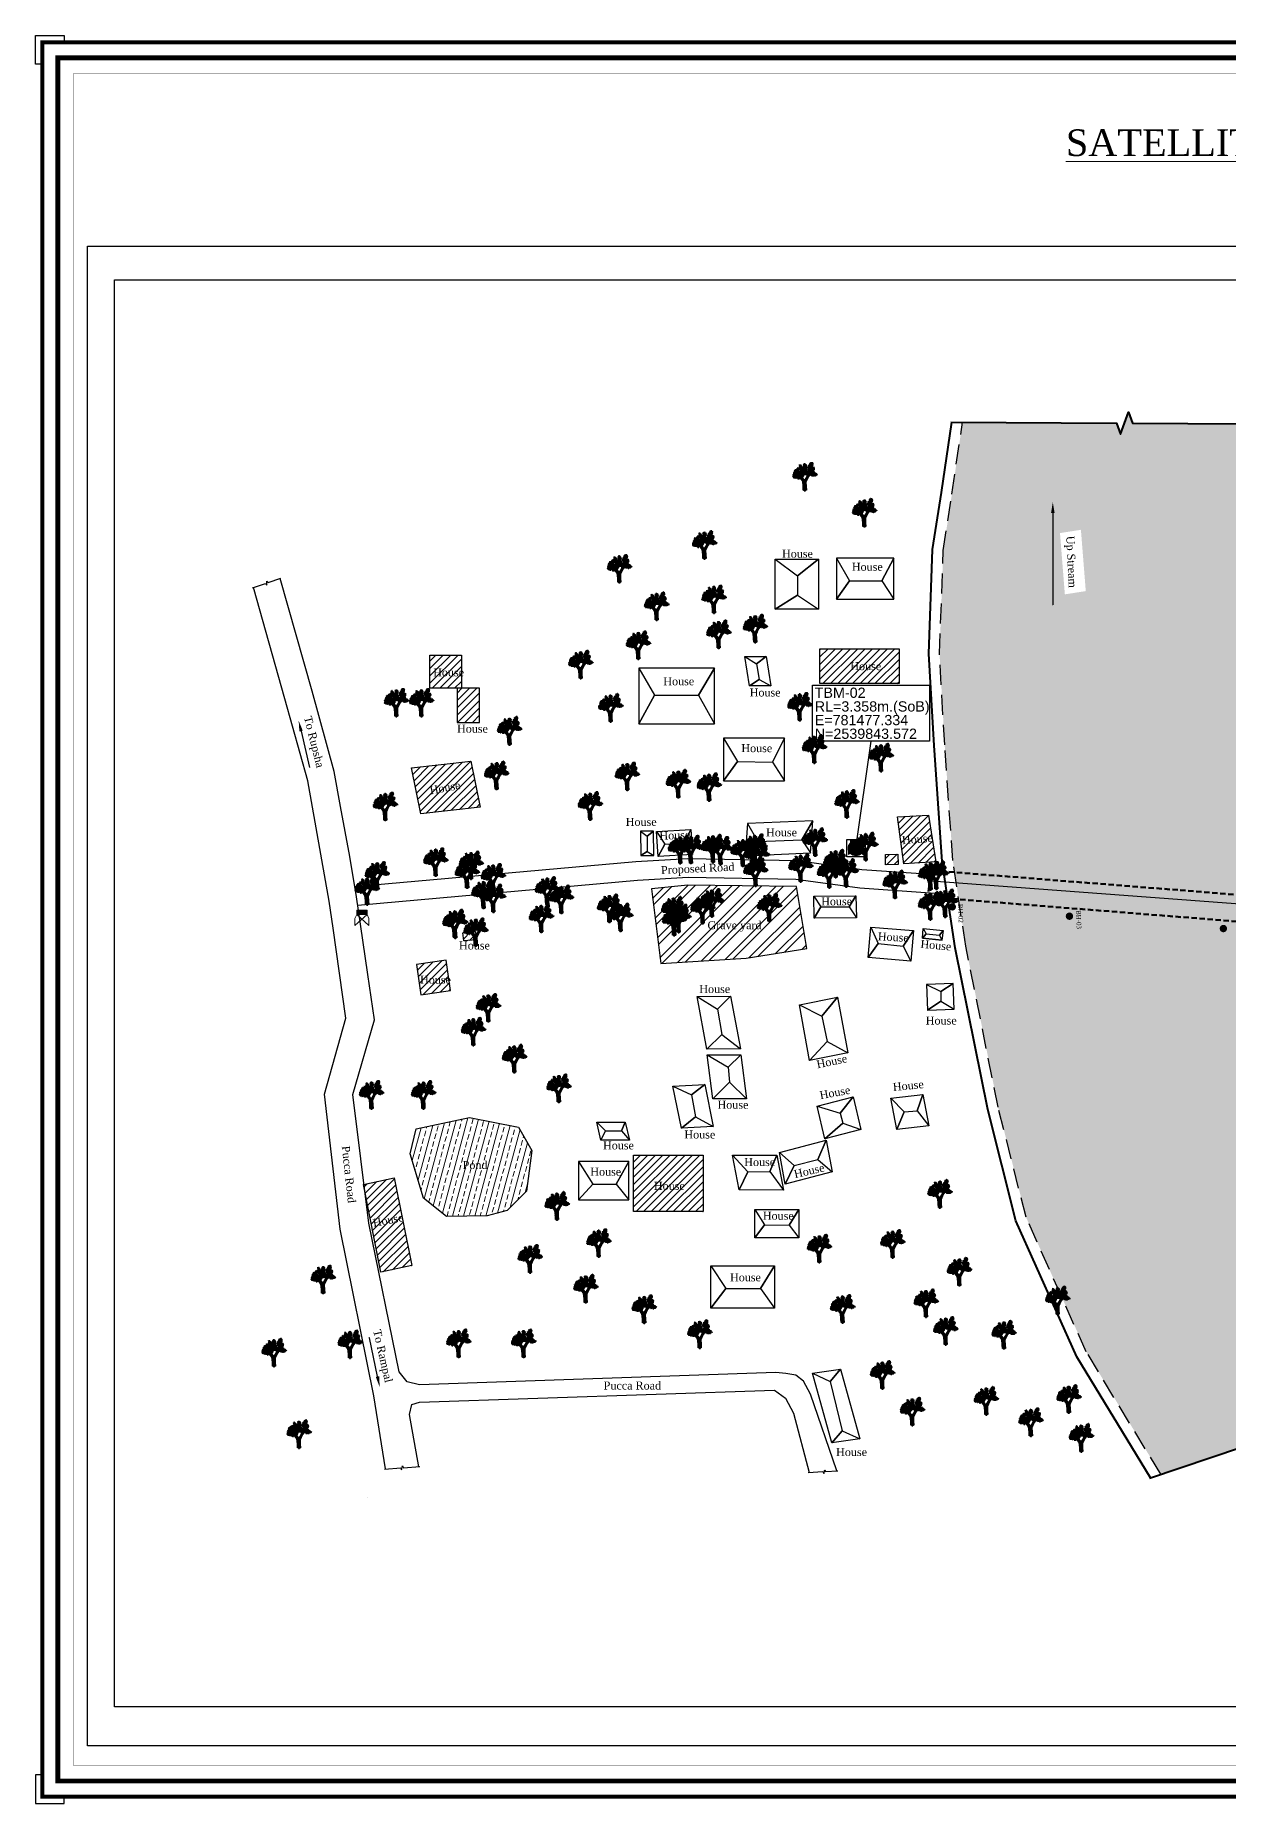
# Model space of a CAD drawing. Header units: inches. Extents: x 771028 to 773337, y 2500430 to 2500783.
# Drawn here: x 771481.7 to 771705.3, y 2500451.9 to 2500783.4 of the extents above; entities that cross this region are included whole.
import ezdxf
from ezdxf import colors
from ezdxf.entities.mleader import LeaderData, LeaderLine
from ezdxf.enums import TextEntityAlignment as Align
from ezdxf.math import Vec2, Vec3

# ---------------------------------------------------------------- set-up
doc = ezdxf.new("R2010")
doc.units = ezdxf.units.IN
doc.header["$MEASUREMENT"] = 0
doc.header["$XCLIPFRAME"] = 0
doc.header["$PDMODE"] = 98
doc.header["$PDSIZE"] = 0.2
doc.linetypes.add('DASHED', pattern=[0.75, 0.5, -0.25])
doc.linetypes.add('DASHED2', pattern=[0.375, 0.25, -0.125])
for name, color, linetype in [('BM_TBM', 1, 'Continuous'), ('BORE HOLE', 1, 'Continuous'), ('Grave yard', 88, 'Continuous'), ('Photo', 10, 'Continuous'), ('POND', 4, 'Continuous'), ('proposed', 1, 'Continuous'), ('text', 7, 'Continuous'), ('Tree', 3, 'Continuous'), ('Water Body', 4, 'Continuous')]:
    doc.layers.add(name, color=color, linetype=linetype)
for name, color, linetype, lineweight in [('Electric Pole', 20, 'Continuous', 15), ('Frame', 7, 'Continuous', 9), ('KHAL+RIVER BANK', 160, 'Continuous', 18), ('Pucca Road', 12, 'Continuous', 30), ('SEMI_PUCCA', 66, 'Continuous', 30), ('SHED', 7, 'Continuous', 30), ('Water Line', 4, 'DASHED', 18)]:
    doc.layers.add(name, color=color, linetype=linetype, lineweight=lineweight)
doc.styles.add('ROMANTIC', font='romantic.ttf')
doc.styles.get("Standard").update_dxf_attribs({"font": 'arial.ttf', "height": 1})
doc.styles.add('text', font='arial.ttf')
doc.styles.add('TR', font='times.ttf')
doc.dimstyles.get("Standard").update_dxf_attribs({"dimtxt": 0.18, "dimasz": 0.18, "dimexe": 0.18, "dimexo": 0.0625, "dimgap": 0.09, "dimtad": 0, "dimtih": 1, "dimtoh": 1, "dimzin": 0, "dimdsep": 46, "dimtxsty": 'Standard', "dimcen": 0.09, "dimadec": 0, "dimazin": 0, "dimtfac": 1, "dimtofl": 0, "dimtmove": 0, "dimatfit": 3, "dimfxl": 1, "dimtolj": 1, "dimtzin": 0, "dimarcsym": 0})
picture_1 = doc.add_image_def('image13.jpg', size_in_pixel=(8192, 6413))
pattern_1 = [(45, (-714.44215, 43.9024), (-0.6953896861, 0.6953896861), [])]

# ---------------------------------------------------------------- blocks, each defined once
blk = doc.blocks.new('eeee')
at = {"layer": 'Electric Pole'}
for p, q in [((353314.02, 2673550.96), (353313.7, 2673550.26)), ((353313.7, 2673549.12), (353315.74, 2673550.96)), ((353313.7, 2673550.26), (353313.7, 2673549.12)), ((353314.02, 2673551.65), (353315.74, 2673551.65)), ((353314.02, 2673550.96), (353314.02, 2673551.65)), ((353315.74, 2673550.96), (353314.02, 2673550.96)), ((353316.06, 2673549.12), (353314.02, 2673550.96)), ((353315.74, 2673551.65), (353315.74, 2673550.96)), ((353315.74, 2673550.96), (353316.06, 2673550.26)), ((353316.06, 2673550.26), (353316.06, 2673549.12))]:
    blk.add_line(p, q, dxfattribs=at)
blk.add_solid([(353314.02, 2673551.65), (353315.74, 2673551.65), (353314.02, 2673550.96), (353315.74, 2673550.96)], dxfattribs=at)
blk = doc.blocks.new('t')
at = {"layer": 'Tree'}
h = blk.add_hatch(dxfattribs=at)
h.set_pattern_fill('TRIANG', color=3, scale=0.184834, angle=0.5862, style=0)
h.set_pattern_definition([(60.5862, (781623.7387, 2539789.74409), (-0.0491814, 0.0832069), [0.0483275, -0.0483275]), (120.5862, (781623.7387, 2539789.74409), (-0.09665, -0.0009888), [0.0483275, -0.0483275]), (0.5862, (781623.71411, 2539789.78569), (0.0474686, 0.0841957), [0.0483275, -0.0483275])])
edge = h.paths.add_edge_path()
edge.add_ellipse((781624.83, 2539792.69), major_axis=(-0.0326, 0.0326), ratio=0.999999, start_angle=162.4468, end_angle=175.4699, ccw=False)
edge.add_ellipse((781625.03, 2539792.39), major_axis=(0.222, 0.222), ratio=0.999996, start_angle=438.0042, end_angle=439.9126, ccw=False)
edge.add_ellipse((781624.83, 2539792.69), major_axis=(-0.0326, 0.0326), ratio=1, start_angle=175.4699, end_angle=272.4468)
edge.add_ellipse((781624.87, 2539793.12), major_axis=(-0.28, 0.28), ratio=1, start_angle=134.2501, end_angle=244.2501)
edge.add_ellipse((781624.96, 2539793.09), major_axis=(-0.232, 0.232), ratio=1, start_angle=254.8821, end_angle=331.8375)
edge.add_ellipse((781624.72, 2539793.45), major_axis=(-0.108, 0.108), ratio=1, start_angle=205.9715, end_angle=240.7481)
edge.add_ellipse((781624.67, 2539793.82), major_axis=(-0.272, 0.272), ratio=1, start_angle=166.7032, end_angle=276.7032)
edge.add_ellipse((781624.81, 2539793.79), major_axis=(0.246, 0.246), ratio=1, start_angle=28.7113, end_angle=138.7113)
edge.add_ellipse((781624.48, 2539793.58), major_axis=(0.13, 0.13), ratio=1, start_angle=53.0847, end_angle=163.0847)
edge.add_ellipse((781624.34, 2539793.3), major_axis=(-0.138, 0.138), ratio=1, start_angle=-39.4241, end_angle=70.5759)
edge.add_ellipse((781624.4, 2539793.18), major_axis=(-0.17, 0.17), ratio=1, start_angle=35.6192, end_angle=141.0424)
edge.add_ellipse((781624.46, 2539792.76), major_axis=(-0.128, 0.128), ratio=1, start_angle=320.301, end_angle=326.3607, ccw=False)
edge.add_ellipse((781624.4, 2539793.18), major_axis=(-0.17, 0.17), ratio=1, start_angle=141.0424, end_angle=145.6192, ccw=False)
edge.add_ellipse((781624.46, 2539792.76), major_axis=(0.128, 0.128), ratio=1, start_angle=56.3607, end_angle=160.301)
edge.add_ellipse((781624.18, 2539792.43), major_axis=(-0.2, 0.2), ratio=1, start_angle=-70.5154, end_angle=-34.5542)
edge.add_ellipse((781623.81, 2539792.81), major_axis=(0.238, 0.238), ratio=1, start_angle=296.6322, end_angle=355.9959)
edge.add_ellipse((781623.9, 2539792.95), major_axis=(-0.13, 0.13), ratio=1, start_angle=254.4777, end_angle=302.809)
edge.add_ellipse((781623.78, 2539793.29), major_axis=(-0.16, 0.16), ratio=1, start_angle=178.2297, end_angle=239.0569)
edge.add_ellipse((781624, 2539793.35), major_axis=(-0.00461, 0.00461), ratio=1, start_angle=170.5862, end_angle=280.5862)
edge.add_ellipse((781623.65, 2539793.54), major_axis=(-0.28, 0.28), ratio=1, start_angle=198.0208, end_angle=308.0208)
edge.add_ellipse((781623.76, 2539793.65), major_axis=(-0.2, 0.2), ratio=1, start_angle=-32.4631, end_angle=77.5369)
edge.add_ellipse((781623.68, 2539793.29), major_axis=(-0.184, 0.184), ratio=1, start_angle=-7.9801, end_angle=68.0696)
edge.add_ellipse((781623.38, 2539793.04), major_axis=(0.111, 0.111), ratio=1, start_angle=23.9224, end_angle=76.1671)
edge.add_ellipse((781623.23, 2539793.3), major_axis=(-0.0972, 0.0972), ratio=1, start_angle=165.1396, end_angle=275.1396)
edge.add_ellipse((781623.17, 2539793.46), major_axis=(-0.11, 0.11), ratio=1, start_angle=203.6403, end_angle=313.6403)
edge.add_ellipse((781622.99, 2539793.59), major_axis=(0.136, 0.136), ratio=1, start_angle=322.313, end_angle=432.313)
edge.add_ellipse((781622.96, 2539793.67), major_axis=(0.0783, 0.0783), ratio=1, start_angle=80.5862, end_angle=190.5862)
edge.add_ellipse((781622.94, 2539793.53), major_axis=(0.0461, 0.0461), ratio=1, start_angle=80.5862, end_angle=190.5862)
edge.add_ellipse((781623.06, 2539793.28), major_axis=(0.175, 0.175), ratio=1, start_angle=83.6024, end_angle=193.6024)
edge.add_ellipse((781623.24, 2539793.03), major_axis=(-0.225, 0.225), ratio=1, start_angle=38.1087, end_angle=119.8169)
edge.add_ellipse((781623.23, 2539792.54), major_axis=(-0.138, 0.138), ratio=1, start_angle=-22.6137, end_angle=41.388)
edge.add_ellipse((781622.96, 2539792.56), major_axis=(-0.0591, 0.0591), ratio=1, start_angle=219.9686, end_angle=331.9586)
edge.add_ellipse((781622.8, 2539792.67), major_axis=(-0.098, 0.098), ratio=1, start_angle=211.8049, end_angle=321.8049)
edge.add_ellipse((781622.55, 2539793.01), major_axis=(0.213, 0.213), ratio=1, start_angle=274.3377, end_angle=384.3377)
edge.add_ellipse((781622.72, 2539793.09), major_axis=(0.15, 0.15), ratio=1, start_angle=62.6882, end_angle=153.1574)
edge.add_ellipse((781622.43, 2539792.93), major_axis=(-0.0909, 0.0909), ratio=1, start_angle=236.6482, end_angle=269.1974, ccw=False)
edge.add_ellipse((781622.72, 2539793.09), major_axis=(0.15, 0.15), ratio=1, start_angle=153.1574, end_angle=172.6882, ccw=False)
edge.add_ellipse((781622.43, 2539792.93), major_axis=(-0.0909, 0.0909), ratio=1, start_angle=269.1974, end_angle=346.6482)
edge.add_ellipse((781622.35, 2539792.83), major_axis=(-0.151, 0.151), ratio=1, start_angle=-47.0144, end_angle=62.9856)
edge.add_ellipse((781622.17, 2539792.63), major_axis=(0.0949, 0.0949), ratio=1, start_angle=51.5035, end_angle=161.5035)
edge.add_ellipse((781622.12, 2539792.43), major_axis=(0.111, 0.111), ratio=1, start_angle=73.453, end_angle=183.453)
edge.add_ellipse((781622.01, 2539792.17), major_axis=(-0.101, 0.101), ratio=1, start_angle=-47.3747, end_angle=87.6149)
edge.add_ellipse((781622.09, 2539791.91), major_axis=(-0.173, 0.173), ratio=1, start_angle=5.1881, end_angle=149.8403)
edge.add_ellipse((781622.34, 2539791.86), major_axis=(0.18, 0.18), ratio=1, start_angle=179.58, end_angle=284.6713)
edge.add_ellipse((781622.75, 2539791.68), major_axis=(-0.139, 0.139), ratio=1, start_angle=12.6288, end_angle=30.3547, ccw=False)
edge.add_ellipse((781622.34, 2539791.86), major_axis=(0.18, 0.18), ratio=1, start_angle=284.6713, end_angle=298.3122, ccw=False)
edge.add_ellipse((781622.75, 2539791.68), major_axis=(0.139, 0.139), ratio=1, start_angle=120.3547, end_angle=336.7653)
edge.add_line((781622.93, 2539791.75), (781623.52, 2539791.99))
edge.add_line((781623.52, 2539791.99), (781623.73, 2539792.2))
edge.add_line((781623.73, 2539792.2), (781624.11, 2539792.16))
edge.add_line((781624.11, 2539792.16), (781624.54, 2539792.11))
edge.add_ellipse((781624.61, 2539792.14), major_axis=(-0.0506, 0.0506), ratio=1, start_angle=62.5937, end_angle=215.1469)
edge.add_ellipse((781624.87, 2539792.15), major_axis=(0.134, 0.134), ratio=1, start_angle=144.0476, end_angle=254.0476)
edge.add_ellipse((781625.13, 2539792.12), major_axis=(-0.152, 0.152), ratio=1, start_angle=82.3199, end_angle=192.3199)
edge.add_ellipse((781625.39, 2539792.16), major_axis=(-0.124, 0.124), ratio=1, start_angle=107.1248, end_angle=217.1248)
edge.add_ellipse((781625.63, 2539792.22), major_axis=(0.0729, 0.0729), ratio=1, start_angle=189.0013, end_angle=299.0013)
edge.add_ellipse((781625.62, 2539792.18), major_axis=(-0.0768, 0.0768), ratio=1, start_angle=227.881, end_angle=337.881)
edge.add_ellipse((781625.39, 2539792.29), major_axis=(-0.131, 0.131), ratio=1, start_angle=221.3292, end_angle=331.3292)
edge.add_ellipse((781625.03, 2539792.39), major_axis=(-0.222, 0.222), ratio=1, start_angle=239.9126, end_angle=348.0042)
h = blk.add_hatch(dxfattribs=at)
h.set_pattern_fill('GRAVEL', color=252, scale=0.199621, angle=0.5862, style=0)
h.set_pattern_definition([(228.59898579, (774389.84682, 2525920.667561), (-2.201183780362, -2.527950541338), [0.0374503114, -3.707587512]), (185.55588576, (774389.822052, 2525920.63947), (3.337375255548, 0.312524068032), [0.06426591, -6.36232316]), (133.09658573, (774389.758088, 2525920.633248), (2.814843158658, -3.033394543535), [0.045314721, -4.48616294]), (267.85988576, (774389.650243, 2525920.562549), (0.221393154429, 5.569885992107), [0.05852321, -5.793796674]), (293.41988573, (774389.648058, 2525920.504067), (-1.425936838065, 3.325982387178), [0.0573866397, -5.681285121]), (357.85988575, (774389.670867, 2525920.451407), (-5.569885985988, 0.221393154699), [0.05852321, -5.7937966676]), (38.28038579, (774389.729349, 2525920.449222), (-3.590097974692, -2.820538834573), [0.0773939513, -7.6619950553]), (72.841485774, (774389.790102, 2525920.497168), (1.8858129165, 6.143675998283), [0.073067858, -7.233720451]), (122.01578573, (774389.811659, 2525920.566984), (-2.263839955844, 3.595790265403), [0.058721407, -5.813425684]), (175.82258575, (774389.780527, 2525920.616774), (3.06471903952, -0.2470228415), [0.0670395537, -3.284936739]), (222.98358579, (774389.713666, 2525920.621658), (-3.3088981878724, -3.0960433214184), [0.0866966804, -8.58297776]), (139.40028573, (774389.92584, 2525920.562585), (-1.96555141564, 1.65017548232), [0.029590634, -2.929485306]), (172.05538575, (774389.903372, 2525920.581842), (3.624270030557, -0.51968354593), [0.056296, -5.5733173403]), (225.5861858, (774389.84762, 2525920.58962), (0.0028478828, -0.278351988), [0.0393668646, -0.354302616]), (203.78478578, (774389.82779, 2525920.622825), (1.386063665796, 0.57094358156), [0.0211998336, -2.0987760127]), (292.38758573, (774389.80839, 2525920.614276), (-0.28689552322, 0.83220790027), [0.029980904, -1.4690684686]), (31.5499858, (774389.81981, 2525920.586554), (0.82935938363, 0.5652481353), [0.048694368, -1.574447157]), (162.15128574, (774389.86131, 2525920.61203), (0.55955180165, -0.27265569247), [0.035210853, -0.845061311]), (16.97568577, (774389.646947, 2525920.612624), (2.774976003668, 0.863532501921), [0.0493265385, -4.883339836]), (70.93238578, (774389.694124, 2525920.627025), (-1.082079576822, -3.0732630302), [0.041382238, -4.096832916]), (293.78478573, (774389.860737, 2525920.667703), (-0.57094358094, 1.38606366732), [0.042399389, -2.077576459]), (344.19668574, (774389.877837, 2525920.628905), (-2.792063253522, 0.80657485144), [0.0493265385, -4.883339836]), (340.03018574, (774389.648713, 2525920.440046), (-1.397455774154, 0.5424632748), [0.0475672624, -2.3307969706]), (295.36128573, (774389.69342, 2525920.4238), (-1.423084044796, 3.047632486923), [0.0398559545, -3.9457453383]), (67.38758578, (774389.86637, 2525920.38938), (0.54246476351, 1.39745520246), [0.042399389, -2.077576459]), (17.94018577, (774389.88267, 2525920.42852), (-3.607183771754, -1.150428548006), [0.0466628497, -4.6196095967]), (70.03018578, (774389.729976, 2525920.387985), (-0.542463274195, -1.39745577569), [0.023783631, -2.354580604]), (101.89608574, (774389.849667, 2525920.38921), (-0.2897427723, 1.11055994212), [0.0141939063, -1.4052020144]), (166.54998574, (774389.84674, 2525920.4031), (0.83790373334, -0.269807714), [0.0573866396, -1.0903475445]), (186.59518576, (774389.790928, 2525920.416446), (2.780671067375, 0.306830530263), [0.053181914, -5.2650019785]), (304.2762857, (774389.82007, 2525920.5615), (-0.28404803566, 0.55385579515), [0.040146569, -0.963517936]), (353.74338575, (774389.842676, 2525920.528328), (4.737677938277, -0.508292039723), [0.070091007, -6.938997717]), (61.53158578, (774389.91235, 2525920.52069), (-1.093472439868, -1.95985494852), [0.0286594983, -2.837298683]), (90.5861858, (774389.926, 2525920.54588), (-0.2811997836, 0.27550402), [0.016701988, -0.261664482]), (120.84258573, (774389.785276, 2525920.42474), (1.133341363665, -1.937072484367), [0.0386717835, -3.828518815]), (48.59898579, (774389.76545, 2525920.457943), (2.201183780362, 2.527950541338), [0.074900623, -3.6701372004]), (0.5861858, (774389.81498, 2525920.51413), (0.27550402, 0.281199784), [0.072375282, -0.205991188]), (325.89098573, (774389.887355, 2525920.514866), (-2.803452616434, 1.919986907672), [0.044013636, -4.357346628]), (254.64078577, (774389.923797, 2525920.490185), (-0.26696034291, -1.116255524725), [0.040530715, -1.986007809]), (208.23218578, (774389.913061, 2525920.451102), (-5.260206123652, -2.837630910818), [0.065990947, -6.5331146306]), (176.01228575, (774389.854921, 2525920.419885), (-3.62142274416, 0.2413279886015), [0.0698140323, -6.9115816816])])
h.paths.add_polyline_path([(781622.93, 2539791.75), (781623.39, 2539791.16), (781623.48, 2539790.32), (781623.49, 2539789.76), (781623.97, 2539789.75), (781623.92, 2539790.32), (781623.9, 2539791.01), (781624.09, 2539791.44), (781624.26, 2539791.8), (781624.54, 2539792.11), (781624.48, 2539792.21), (781624.24, 2539791.92), (781624.22, 2539792.2), (781624.11, 2539792.16), (781624.11, 2539791.91), (781623.68, 2539791.22), (781623.31, 2539791.74), (781623.52, 2539791.99), (781623.45, 2539792.2), (781623.13, 2539791.73), (781622.95, 2539792.01)])
at = {"layer": 'Tree', "color": 229}
for p, q in [((781623.39, 2539791.16, 16.35), (781623.39, 2539791.16, 16.35)), ((781623.48, 2539790.32, 16.35), (781623.48, 2539790.32, 16.35)), ((781623.92, 2539790.32, 16.35), (781623.92, 2539790.32, 16.35))]:
    blk.add_line(p, q, dxfattribs=at)
at = {"layer": 'Tree', "color": 229, "elevation": 16.35}
for points in [[(781624.54, 2539792.11), (781624.26, 2539791.8), (781623.9, 2539791.01), (781623.92, 2539790.32), (781623.97, 2539789.75), (781623.49, 2539789.75), (781623.48, 2539790.32), (781623.39, 2539791.16), (781622.93, 2539791.75)], [(781622.95, 2539792.01), (781623.13, 2539791.73), (781623.45, 2539792.2)], [(781623.52, 2539791.99), (781623.31, 2539791.74), (781623.68, 2539791.22), (781624.11, 2539791.91), (781624.11, 2539792.16)], [(781624.22, 2539792.2), (781624.24, 2539791.92), (781624.48, 2539792.21)]]:
    blk.add_lwpolyline(points, dxfattribs=at)
at = {"layer": 'Tree'}
blk.add_point((781623.74, 2539789.74, 3.89), dxfattribs=at)

msp = doc.modelspace()

# ---------------------------------------------------------------- hatches: boundary and pattern name
at = {"layer": 'BM_TBM', "ltscale": 0.2}
h = msp.add_hatch(color=2, dxfattribs=at)
h.set_gradient(color1=(255, 255, 0), color2=(255, 255, 92), one_color=1, tint=0.68)
edge = h.paths.add_edge_path()
edge.add_ellipse((771635.467, 2500631.005), major_axis=(0.942, 0.942), ratio=1, start_angle=0, end_angle=360)
h = msp.add_hatch(color=2, dxfattribs=at)
h.set_gradient(color1=(255, 255, 0), color2=(255, 255, 92), one_color=1, tint=0.68)
edge = h.paths.add_edge_path()
edge.add_ellipse((771635.467, 2500631.005), major_axis=(0.942, 0.942), ratio=1, start_angle=0, end_angle=360)
at = {"layer": 'BORE HOLE', "ltscale": 0.2}
for points in [[(771654.181, 2500620.297, 1), (771652.895, 2500619.762, 1)], [(771676.138, 2500618.545, 1), (771674.851, 2500618.011, 1)], [(771704.988, 2500616.224, 1), (771703.701, 2500615.689, 1)]]:
    msp.add_hatch(color=256, dxfattribs=at).paths.add_polyline_path(points)
at = {"layer": 'Grave yard', "lineweight": 25, "ltscale": 0.2}
h = msp.add_hatch(dxfattribs=at)
h.set_pattern_fill('ANSI32', color=256, scale=7.867436)
h.set_pattern_definition([(45, (-714.4421, 43.9024), (-2.0861690583, 2.0861690583), []), (45, (-713.0514, 43.9024), (-2.0861690583, 2.0861690583), [])])
h.paths.add_polyline_path([(771598.889, 2500609.406), (771614.883, 2500610.424), (771626.28, 2500612.207), (771624.313, 2500623.847), (771603.946, 2500624.112), (771597.151, 2500623.429)])
h.paths.add_polyline_path([(771607.161, 2500614.856), (771618.075, 2500614.856), (771618.075, 2500617.88), (771607.161, 2500617.88)], flags=24)
at = {"layer": 'SEMI_PUCCA', "lineweight": 25, "ltscale": 0.2}
h = msp.add_hatch(dxfattribs=at)
h.set_pattern_fill('ANSI31', color=256, scale=7.867436)
h.set_pattern_definition(pattern_1)
h.paths.add_polyline_path([(771561.561, 2500667.218), (771555.635, 2500667.218), (771555.635, 2500660.991), (771561.561, 2500660.991)])
h.paths.add_polyline_path([(771564.956, 2500660.991), (771560.754, 2500660.991), (771560.754, 2500654.59), (771564.956, 2500654.59)])
h.paths.add_polyline_path([(771563.327, 2500647.338), (771552.195, 2500646.068), (771553.913, 2500637.469), (771565.045, 2500638.739)])
h.paths.add_polyline_path([(771564.152, 2500615.408), (771561.825, 2500615.171), (771561.981, 2500613.637), (771564.279, 2500613.872)])
h.paths.add_polyline_path([(771558.685, 2500610.022), (771553.11, 2500609.206), (771553.936, 2500603.561), (771559.511, 2500604.377)])
h.paths.add_polyline_path([(771606.845, 2500573.463), (771593.823, 2500573.463), (771593.823, 2500562.902), (771606.845, 2500562.902)])
h.paths.add_polyline_path([(771597.243, 2500566.582), (771603.651, 2500566.582), (771603.651, 2500568.827), (771597.243, 2500568.827)], flags=24)
h = msp.add_hatch(dxfattribs=at)
h.set_pattern_fill('ANSI31', color=256, scale=7.867436)
h.set_pattern_definition(pattern_1)
h.paths.add_polyline_path([(771649.056, 2500637.219), (771643.275, 2500636.902), (771644.483, 2500628.083), (771650.483, 2500628.452)])
h.paths.add_polyline_path([(771643.327, 2500629.9), (771641.011, 2500629.851), (771641.053, 2500627.912), (771643.368, 2500627.961)])
h.paths.add_polyline_path([(771643.554, 2500668.41), (771628.725, 2500668.41), (771628.725, 2500661.88), (771643.554, 2500661.88)])
h.paths.add_polyline_path([(771643.822, 2500631.322), (771650.209, 2500631.839), (771650.027, 2500634.077), (771643.64, 2500633.56)], flags=25)
h.paths.add_polyline_path([(771634.047, 2500663.987), (771640.455, 2500663.987), (771640.455, 2500666.233), (771634.047, 2500666.233)], flags=24)
h = msp.add_hatch(dxfattribs=at)
h.set_pattern_fill('ANSI31', color=256, scale=7.867436)
h.set_pattern_definition(pattern_1)
h.paths.add_polyline_path([(771548.953, 2500569.261), (771543.268, 2500568.01), (771543.436, 2500566.638), (771546.435, 2500551.531), (771552.221, 2500552.804)])
h.paths.add_polyline_path([(771544.808, 2500559.544), (771551.094, 2500560.784), (771550.66, 2500562.987), (771544.373, 2500561.747)], flags=25)
at = {"layer": 'Water Line', "linetype": 'Continuous', "lineweight": 9, "ltscale": 15, "true_color": 0x7aafdf}
h = msp.add_hatch(dxfattribs=at)
h.set_pattern_fill('ANSI33', color=143, scale=8, angle=25)
h.set_pattern_definition([(70, (-714.4421, 43.9024), (-1.8793852416, 0.6840402867), []), (70, (-713.1604, 44.5), (-1.8793852416, 0.6840402867), [1, -0.5])])
h.paths.add_polyline_path([(771711.074, 2500670.205), (771716.218, 2500710.496), (771687.334, 2500710.668), (771686.596, 2500712.733), (771685.072, 2500708.62), (771684.334, 2500710.686), (771655.455, 2500710.857), (771653.467, 2500697.406), (771651.846, 2500686.809), (771651.15, 2500667.488), (771652.113, 2500650.398), (771653.634, 2500628.739), (771653.804, 2500627.613), (771709.019, 2500623.31), (771708.876, 2500636.846), (771710.349, 2500657.44)])
h.paths.add_polyline_path([(771709.019, 2500623.31), (771653.804, 2500627.613), (771654.781, 2500621.134), (771709.207, 2500616.14), (771709.071, 2500618.342)])
h.paths.add_polyline_path([(771709.207, 2500616.14), (771654.781, 2500621.134), (771656.057, 2500612.671), (771662.135, 2500582.479), (771667.362, 2500561.865), (771678.643, 2500536.638), (771692.613, 2500513.662), (771713.491, 2500520.698), (771714.86, 2500518.985), (771714.966, 2500523.369), (771716.334, 2500521.656), (771737.241, 2500528.701), (771725.776, 2500551.367), (771717.183, 2500571.684), (771712.52, 2500586.128), (771710.026, 2500602.869)])
h.paths.add_polyline_path([(771673.726, 2500690.084), (771674.636, 2500678.597), (771678.559, 2500679.209), (771677.648, 2500690.696)], flags=16)
h = msp.add_hatch(dxfattribs=at)
h.set_pattern_fill('ANSI33', color=143, scale=8, angle=30)
h.set_pattern_definition([(75, (-714.4421, 43.9024), (-1.9318516526, 0.5176380902), []), (75, (-713.2174, 44.6095), (-1.9318516526, 0.5176380902), [1, -0.5])])
h.paths.add_polyline_path([(771572.271, 2500578.751), (771563.085, 2500580.548), (771553.069, 2500578.414), (771551.957, 2500573.762), (771554.451, 2500565.404), (771558.776, 2500562.011), (771566.37, 2500562.084), (771570.115, 2500563.105), (771573.746, 2500566.733), (771574.768, 2500574.329)])
h.paths.add_polyline_path([(771561.376, 2500570.465), (771566.719, 2500570.465), (771566.719, 2500572.817), (771561.376, 2500572.817)], flags=24)

# ---------------------------------------------------------------- linework, layer by layer
at = {"color": 7, "lineweight": 25, "elevation": -7.957}
for points, const_width in [([(771485.906, 2500779.158), (771919.255, 2500779.158), (771919.255, 2500456.153), (771485.906, 2500456.153)], 0.878), ([(771488.833, 2500776.231), (771916.328, 2500776.231), (771916.328, 2500459.079), (771488.833, 2500459.079)], 0.0738)]:
    msp.add_lwpolyline(points, close=True, dxfattribs=dict(at, const_width=const_width))
at = {"elevation": -13.963}
msp.add_lwpolyline([(771627.329, 2500661.56), (771649.287, 2500661.56), (771649.287, 2500651.106), (771627.329, 2500651.106)], close=True, dxfattribs=at)
for points, elevation in [([(771648.802, 2500624.986), (771733.44, 2500618.635)], -1.023), ([(771647.934, 2500614.176), (771651.631, 2500613.808)], -3.468), ([(771543.942, 2500509.273), (771543.942, 2500509.273)], -3.468)]:
    msp.add_lwpolyline(points, dxfattribs=dict(elevation=elevation))
at = {"layer": 'BM_TBM', "elevation": -12.042}
msp.add_lwpolyline([(771633.767, 2500632.624), (771637.21, 2500632.624), (771637.21, 2500629.429), (771633.767, 2500629.429)], close=True, dxfattribs=at)
at = {"layer": 'BM_TBM'}
for major_axis, start_param, end_param in [((0.942, 0.942), 5.497787143045644, 11.78097245022523), ((0.942, 0.942), 5.497787143045644, 11.78097245022523), ((-0.988, 0.988), 3.9269908, 10.2101761), ((-0.988, 0.988), 3.9269908, 10.2101761), ((0.972, 0.972), 5.497787143196285, 11.78097245037587), ((0.972, 0.972), 5.497787143196285, 11.78097245037587), ((0.957, 0.957), 5.497787143116517, 11.7809724502961), ((0.957, 0.957), 5.497787143116517, 11.7809724502961), ((-0.926, 0.926), 3.9269908, 10.2101761), ((-0.926, 0.926), 3.9269908, 10.2101761)]:
    msp.add_ellipse((771635.467, 2500631.005, -0.11), major_axis=major_axis, ratio=1, start_param=start_param, end_param=end_param, dxfattribs=at)
msp.add_point((771635.467, 2500631.005, -0.11), dxfattribs=at)
msp.add_point((771635.467, 2500631.005, -0.11), dxfattribs=at)
at = {"layer": 'Defpoints', "color": 1, "lineweight": -2, "elevation": -7.957}
for points in [[(771482.98, 2500777.971), (771481.694, 2500777.971), (771481.694, 2500783.371), (771487.094, 2500783.371), (771487.094, 2500782.085)], [(771482.98, 2500457.34), (771481.694, 2500457.34), (771481.694, 2500451.94), (771487.094, 2500451.94), (771487.094, 2500453.226)]]:
    msp.add_lwpolyline(points, dxfattribs=at)
at = {"layer": 'Frame', "color": 7, "const_width": 0.738, "elevation": -7.957}
msp.add_lwpolyline([(771482.98, 2500782.085), (771922.182, 2500782.085), (771922.182, 2500453.226), (771482.98, 2500453.226)], close=True, dxfattribs=at)
at = {"layer": 'Grave yard', "lineweight": 30, "elevation": -3.468}
msp.add_lwpolyline([(771626.28, 2500612.207), (771624.313, 2500623.847), (771603.946, 2500624.112), (771597.151, 2500623.429), (771598.889, 2500609.406), (771614.883, 2500610.424)], close=True, dxfattribs=at)
at = {"layer": 'KHAL+RIVER BANK', "lineweight": 40, "ltscale": 15, "elevation": -3.468}
for points in [[(771690.67, 2500513.007), (771676.869, 2500535.706), (771665.465, 2500561.206), (771660.184, 2500582.035), (771654.087, 2500612.325), (771651.645, 2500628.519), (771650.117, 2500650.272), (771649.148, 2500667.467), (771649.852, 2500686.997), (771651.49, 2500697.704), (771653.435, 2500710.869)], [(771653.255, 2500710.871), (771684.334, 2500710.686), (771685.072, 2500708.62), (771686.596, 2500712.733), (771687.334, 2500710.668), (771718.413, 2500710.483)], [(771690.499, 2500512.95), (771713.491, 2500520.698), (771714.86, 2500518.985), (771714.966, 2500523.369), (771716.334, 2500521.656), (771739.326, 2500529.404)]]:
    msp.add_lwpolyline(points, dxfattribs=at)
at = {"layer": 'POND', "lineweight": 30, "elevation": -3.468}
msp.add_lwpolyline([(771558.776, 2500562.011), (771554.451, 2500565.404), (771551.957, 2500573.762), (771553.069, 2500578.414), (771563.085, 2500580.548), (771572.271, 2500578.751), (771574.768, 2500574.329), (771573.746, 2500566.733), (771570.115, 2500563.105), (771566.37, 2500562.084), (771558.776, 2500562.011)], dxfattribs=at)
at = {"layer": 'proposed', "elevation": -3.468}
for points in [[(771651.397, 2500625.96), (771636.558, 2500626.985), (771624.5, 2500628.677), (771603.967, 2500629.05), (771594.258, 2500628.451), (771541.563, 2500623.767)], [(771651.156, 2500622.468), (771636.193, 2500623.502), (771624.224, 2500625.182), (771604.043, 2500625.548), (771594.521, 2500624.961), (771542.111, 2500620.301)]]:
    msp.add_lwpolyline(points, dxfattribs=at)
at = {"layer": 'proposed', "linetype": 'DASHED', "lineweight": 100, "ltscale": 2}
msp.add_lwpolyline([(771649.031, 2500621.881), (771738.749, 2500614.76), (771739.144, 2500619.744), (771649.426, 2500626.865)], close=True, dxfattribs=at)
at = {"layer": 'Pucca Road', "ltscale": 0.5, "elevation": -3.468}
for points in [[(771522.396, 2500679.825), (771524.823, 2500680.635), (771525.05, 2500680.348), (771525.07, 2500681.079), (771525.297, 2500680.793), (771527.724, 2500681.603)], [(771620.453, 2500532.745), (771553.691, 2500530.457), (771551.399, 2500531.002), (771549.86, 2500532.904), (771544.162, 2500560.73), (771541.195, 2500584.879), (771545.253, 2500598.834), (771544.014, 2500607.319), (771542.653, 2500616.8), (771541.866, 2500621.884), (771540.653, 2500629.437), (771538.855, 2500638.858), (771537.682, 2500645.366), (771533.55, 2500660.483), (771527.553, 2500681.546)], [(771547.307, 2500514.666), (771545.125, 2500528.37), (771538.797, 2500559.628), (771535.886, 2500584.93), (771539.879, 2500599.173), (771537.526, 2500616.035), (771536.745, 2500621.076), (771532.749, 2500643.636), (771528.455, 2500658.994), (771522.566, 2500679.882)], [(771631.888, 2500514.305), (771626.939, 2500528.701), (771625.634, 2500531.096), (771624.236, 2500532.226), (771622.352, 2500532.591), (771620.453, 2500532.745)], [(771553.542, 2500515.094), (771551.832, 2500524.872), (771552.252, 2500526.748), (771553.666, 2500527.213), (771620.191, 2500529.439)], [(771620.191, 2500529.439), (771622.292, 2500527.968), (771623.788, 2500525.113), (771626.704, 2500514.033)], [(771547.127, 2500514.653), (771550.175, 2500514.863), (771550.323, 2500514.529), (771550.525, 2500515.231), (771550.673, 2500514.897), (771553.721, 2500515.106)], [(771626.524, 2500514.023), (771629.304, 2500514.169), (771629.447, 2500513.833), (771629.661, 2500514.532), (771629.803, 2500514.196), (771632.068, 2500514.315)]]:
    msp.add_lwpolyline(points, dxfattribs=at)
at = {"layer": 'SEMI_PUCCA', "lineweight": 30, "elevation": -3.468}
for points in [[(771561.561, 2500660.991), (771555.635, 2500660.991), (771555.635, 2500667.218), (771561.561, 2500667.218)], [(771628.725, 2500668.41), (771643.554, 2500668.41), (771643.554, 2500661.88), (771628.725, 2500661.88)], [(771564.956, 2500660.991), (771560.754, 2500660.991), (771560.754, 2500654.59), (771564.956, 2500654.59)], [(771552.195, 2500646.068), (771563.327, 2500647.338), (771565.045, 2500638.739), (771553.913, 2500637.469)], [(771644.483, 2500628.083), (771643.275, 2500636.902), (771649.056, 2500637.219), (771650.483, 2500628.452)], [(771641.053, 2500627.912), (771641.011, 2500629.851), (771643.327, 2500629.9), (771643.368, 2500627.961)], [(771561.981, 2500613.637), (771561.825, 2500615.171), (771564.152, 2500615.408), (771564.279, 2500613.872)], [(771553.936, 2500603.561), (771559.511, 2500604.377), (771558.685, 2500610.022), (771553.11, 2500609.206)], [(771593.823, 2500573.463), (771606.845, 2500573.463), (771606.845, 2500562.902), (771593.823, 2500562.902)], [(771543.168, 2500567.988), (771548.953, 2500569.261), (771552.221, 2500552.804), (771546.435, 2500551.531)]]:
    msp.add_lwpolyline(points, close=True, dxfattribs=at)
at = {"layer": 'SHED', "lineweight": 30, "elevation": -3.468}
for points in [[(771620.341, 2500685.194), (771628.439, 2500685.194), (771628.439, 2500675.837), (771620.341, 2500675.837)], [(771642.584, 2500685.389), (771631.853, 2500685.389), (771631.853, 2500677.689), (771642.584, 2500677.689)], [(771614.679, 2500666.941), (771618.679, 2500666.941), (771619.516, 2500661.431), (771615.516, 2500661.431)], [(771608.982, 2500664.769), (771594.81, 2500664.769), (771594.81, 2500654.342), (771608.982, 2500654.342)], [(771610.672, 2500643.617), (771622.065, 2500643.617), (771622.065, 2500651.634), (771610.672, 2500651.634)], [(771595.189, 2500629.66), (771597.622, 2500629.681), (771597.563, 2500634.229), (771595.131, 2500634.198)], [(771598.412, 2500629.446), (771598.11, 2500634.139), (771604.54, 2500634.554), (771604.843, 2500629.86)], [(771626.96, 2500630.12), (771627.38, 2500636.163), (771615.142, 2500635.638), (771614.722, 2500629.595)], [(771627.648, 2500617.875), (771627.603, 2500622.034), (771635.449, 2500622.118), (771635.564, 2500617.96)], [(771638.27, 2500616.231), (771646.243, 2500615.574), (771645.771, 2500609.856), (771637.798, 2500610.513)], [(771647.934, 2500614.176), (771648.111, 2500615.96), (771651.808, 2500615.592), (771651.603, 2500613.811)], [(771648.897, 2500600.658), (771653.894, 2500600.849), (771653.71, 2500605.654), (771648.714, 2500605.463)], [(771605.73, 2500603.203), (771611.999, 2500603.268), (771613.837, 2500593.396), (771607.567, 2500593.331)], [(771624.885, 2500601.671), (771632.049, 2500603.122), (771633.941, 2500592.673), (771626.777, 2500591.221)], [(771607.572, 2500592.281), (771613.889, 2500592.281), (771614.982, 2500584.073), (771608.665, 2500584.073)], [(771601.178, 2500586.389), (771607.149, 2500586.719), (771608.737, 2500578.885), (771602.766, 2500578.555)], [(771628.241, 2500582.687), (771634.991, 2500584.407), (771636.408, 2500578.287), (771629.658, 2500576.567)], [(771642.011, 2500584.171), (771648.019, 2500584.845), (771649.132, 2500578.978), (771643.125, 2500578.304)], [(771586.917, 2500579.651), (771592.258, 2500579.651), (771593.018, 2500576.267), (771587.677, 2500576.267)], [(771621.143, 2500573.983), (771629.918, 2500576.309), (771630.998, 2500570.358), (771622.223, 2500568.031)], [(771592.929, 2500572.287), (771583.483, 2500572.287), (771583.483, 2500565.141), (771592.929, 2500565.141)], [(771612.334, 2500573.512), (771620.645, 2500573.455), (771621.894, 2500566.912), (771613.583, 2500566.969)], [(771616.523, 2500563.317), (771624.768, 2500563.317), (771624.768, 2500558.012), (771616.523, 2500558.012)], [(771608.315, 2500552.765), (771620.21, 2500552.765), (771620.21, 2500544.797), (771608.315, 2500544.797)], [(771627.328, 2500532.641), (771632.561, 2500533.385), (771636.203, 2500520.297), (771630.97, 2500519.552)]]:
    msp.add_lwpolyline(points, close=True, dxfattribs=at)
for points in [[(771620.341, 2500685.194), (771624.5, 2500682.076), (771628.439, 2500685.194), (771624.5, 2500682.076), (771624.5, 2500678.418), (771620.341, 2500675.837), (771624.5, 2500678.418), (771628.439, 2500675.837)], [(771631.853, 2500685.389), (771634.272, 2500681.122), (771631.853, 2500677.689), (771634.272, 2500681.122), (771640.352, 2500681.122), (771642.584, 2500685.389), (771640.352, 2500681.122), (771642.584, 2500677.689)], [(771614.679, 2500666.941), (771616.837, 2500665.554), (771618.679, 2500666.941), (771616.837, 2500665.554), (771617.333, 2500662.661), (771615.516, 2500661.431), (771617.333, 2500662.661), (771619.516, 2500661.431)], [(771594.81, 2500664.769), (771597.701, 2500659.679), (771594.81, 2500654.342), (771597.701, 2500659.679), (771605.956, 2500659.679), (771608.982, 2500664.769), (771605.956, 2500659.679), (771608.982, 2500654.342)], [(771610.672, 2500651.634), (771613.304, 2500647.263), (771610.672, 2500643.617), (771613.304, 2500647.263), (771619.857, 2500647.152), (771622.065, 2500651.634), (771619.857, 2500647.152), (771622.065, 2500643.617)], [(771595.131, 2500634.197), (771596.368, 2500633.244), (771597.563, 2500634.229), (771596.368, 2500633.244), (771596.368, 2500630.417), (771595.189, 2500629.659), (771596.368, 2500630.417), (771597.622, 2500629.681)], [(771598.11, 2500634.139), (771599.647, 2500631.769), (771598.413, 2500629.445), (771599.647, 2500631.769), (771603.341, 2500632.024), (771604.54, 2500634.554), (771603.341, 2500632.024), (771604.843, 2500629.86)], [(771615.142, 2500635.638), (771617.075, 2500632.26), (771614.722, 2500629.595), (771617.075, 2500632.26), (771625.345, 2500632.576), (771627.38, 2500636.163), (771625.345, 2500632.576), (771626.96, 2500630.12)], [(771627.604, 2500622.034), (771628.918, 2500620.001), (771627.648, 2500617.875), (771628.918, 2500620.001), (771634.203, 2500620.001), (771635.449, 2500622.118), (771634.203, 2500620.001), (771635.564, 2500617.96)], [(771638.27, 2500616.231), (771639.663, 2500613.147), (771637.798, 2500610.513), (771639.663, 2500613.147), (771644.323, 2500612.631), (771646.243, 2500615.573), (771644.323, 2500612.631), (771645.771, 2500609.856)], [(771648.111, 2500615.96), (771648.643, 2500614.971), (771647.934, 2500614.176), (771648.643, 2500614.971), (771651.119, 2500614.724), (771651.808, 2500615.592), (771651.119, 2500614.724), (771651.603, 2500613.811)], [(771648.714, 2500605.463), (771651.364, 2500604.134), (771653.71, 2500605.654), (771651.364, 2500604.134), (771651.364, 2500602.338), (771648.897, 2500600.658), (771651.364, 2500602.338), (771653.894, 2500600.848)], [(771605.73, 2500603.203), (771609.523, 2500600.878), (771611.999, 2500603.268), (771609.523, 2500600.878), (771610.341, 2500596.098), (771607.567, 2500593.331), (771610.341, 2500596.098), (771613.837, 2500593.396)], [(771624.885, 2500601.671), (771629.094, 2500599.557), (771632.049, 2500603.122), (771629.094, 2500599.557), (771630.098, 2500594.789), (771626.777, 2500591.221), (771630.098, 2500594.789), (771633.941, 2500592.673)], [(771607.572, 2500592.281), (771611.542, 2500589.963), (771613.889, 2500592.281), (771611.542, 2500589.963), (771611.773, 2500587.184), (771608.665, 2500584.073), (771611.773, 2500587.184), (771614.982, 2500584.073)], [(771601.178, 2500586.389), (771604.668, 2500584.767), (771607.149, 2500586.719), (771604.668, 2500584.767), (771605.426, 2500580.664), (771602.766, 2500578.555), (771605.426, 2500580.664), (771608.737, 2500578.885)], [(771628.241, 2500582.687), (771632.545, 2500581.358), (771634.991, 2500584.407), (771632.545, 2500581.358), (771633.03, 2500579.492), (771629.658, 2500576.567), (771633.03, 2500579.492), (771636.408, 2500578.287)], [(771642.011, 2500584.171), (771644.515, 2500581.585), (771643.125, 2500578.304), (771644.515, 2500581.585), (771646.97, 2500581.784), (771648.019, 2500584.845), (771646.97, 2500581.784), (771649.132, 2500578.978)], [(771586.917, 2500579.651), (771588.535, 2500578.022), (771587.677, 2500576.267), (771588.535, 2500578.022), (771591.551, 2500578.022), (771592.258, 2500579.651), (771591.551, 2500578.022), (771593.018, 2500576.267)], [(771621.143, 2500573.983), (771623.897, 2500571.566), (771622.223, 2500568.031), (771623.897, 2500571.566), (771628.319, 2500572.679), (771629.918, 2500576.309), (771628.319, 2500572.679), (771630.998, 2500570.358)], [(771583.483, 2500572.287), (771586.182, 2500568.034), (771583.483, 2500565.141), (771586.182, 2500568.034), (771590.575, 2500568.034), (771592.929, 2500572.287), (771590.575, 2500568.034), (771592.929, 2500565.141)], [(771612.334, 2500573.512), (771615.247, 2500570.384), (771613.583, 2500566.969), (771615.247, 2500570.384), (771619.366, 2500570.418), (771620.645, 2500573.455), (771619.366, 2500570.418), (771621.894, 2500566.912)], [(771616.523, 2500563.317), (771618.369, 2500560.404), (771616.523, 2500558.012), (771618.369, 2500560.404), (771622.973, 2500560.344), (771624.768, 2500563.317), (771622.973, 2500560.344), (771624.768, 2500558.012)], [(771608.315, 2500552.765), (771611.109, 2500548.478), (771608.315, 2500544.797), (771611.109, 2500548.478), (771617.599, 2500548.478), (771620.21, 2500552.765), (771617.599, 2500548.478), (771620.21, 2500544.797)], [(771627.328, 2500532.641), (771630.659, 2500531.046), (771632.561, 2500533.385), (771630.659, 2500531.046), (771632.888, 2500521.823), (771630.97, 2500519.552), (771632.888, 2500521.823), (771636.203, 2500520.297)]]:
    msp.add_lwpolyline(points, dxfattribs=at)
at = {"layer": 'text'}
for elevation in [-7.957, -15.914]:
    msp.add_lwpolyline([(771491.438, 2500743.868), (771913.05, 2500743.868), (771913.05, 2500462.791), (771491.438, 2500462.791)], close=True, dxfattribs=dict(at, elevation=elevation))
at = {"layer": 'Water Body', "linetype": 'DASHED2', "lineweight": 30, "ltscale": 15, "elevation": -3.468}
msp.add_lwpolyline([(771692.613, 2500513.662), (771678.643, 2500536.638), (771667.362, 2500561.865), (771662.135, 2500582.479), (771656.057, 2500612.671), (771653.634, 2500628.739), (771652.113, 2500650.398), (771651.15, 2500667.488), (771651.846, 2500686.809), (771653.467, 2500697.406), (771655.455, 2500710.857)], dxfattribs=at)

# ---------------------------------------------------------------- block references
at = {"xscale": 1.2, "yscale": 1.2, "zscale": 1.2}
for p in [(-166322.565, -547049.586, -8.138), (-166311.406, -547056.362, -8.138), (-166341.382, -547062.396, -8.138), (-166357.327, -547066.84, -8.138), (-166339.603, -547072.583, -8.138), (-166350.347, -547073.882, -8.138), (-166338.714, -547079.146, -8.138), (-166331.871, -547078.053, -8.138), (-166353.768, -547081.198, -8.138), (-166364.58, -547084.821, -8.138), (-166399.119, -547091.95, -8.138), (-166394.427, -547091.95, -8.138), (-166358.972, -547092.92, -8.138), (-166323.52, -547092.71, -8.138), (-166377.914, -547097.26, -8.138), (-166320.785, -547100.663, -8.138), (-166308.283, -547102.24, -8.138), (-166380.347, -547105.594, -8.138), (-166355.844, -547105.768, -8.138), (-166346.286, -547107.157, -8.138), (-166340.504, -547107.765, -8.138), (-166401.204, -547111.396, -8.138), (-166362.795, -547111.324, -8.138), (-166314.695, -547110.918, -8.138), (-166320.627, -547118.087, -21.331), (-166311.149, -547118.934, -20.724), (-166391.754, -547121.839, -19.008), (-166385.134, -547122.438, -23.581), (-166345.917, -547119.502, -20.569), (-166343.929, -547119.455, -19.36), (-166339.772, -547119.303, -20.654), (-166338.369, -547119.667, -19.893), (-166334.179, -547120.029, -18.287), (-166331.941, -547119.22, -18.805), (-166331.465, -547120.799, -19.328), (-166316.8, -547122.12, -21.697), (-166402.728, -547124.371, -19.474), (-166385.857, -547124.084, -22.204), (-166380.969, -547124.757, -20.899), (-166331.789, -547123.74, -4.657), (-166323.345, -547122.939, -22.694), (-166317.986, -547124.052, -21.91), (-166314.818, -547123.874, -21.487), (-166299.008, -547124.425, -5.258), (-166297.911, -547124.322, -5.111), (-166404.601, -547127.215, -19.734), (-166382.783, -547127.895, -22.485), (-166380.932, -547128.628, -21.628), (-166370.847, -547127.233, -17.715), (-166368.193, -547128.83, -18.403), (-166305.669, -547126.025, -20.363), (-166371.966, -547132.376, -21.201), (-166359.177, -547130.506, -21.546), (-166357.1, -547132.199, -21.453), (-166347.183, -547130.964, -20.399), (-166346.207, -547132.424, -19.345), (-166341.7, -547130.737, -19.446), (-166339.986, -547129.474, -4.612), (-166329.217, -547130.371, -20.52), (-166299.047, -547130.063, -20.661), (-166296.254, -547129.561, -20.696), (-166388.168, -547133.374, -19.076), (-166388.093, -547133.471, -18.063), (-166384.239, -547134.953, -21.184), (-166347.054, -547132.992, -18.673), (-166381.883, -547149.138, -8.138), (-166384.695, -547153.586, -8.138), (-166377.017, -547158.687, -8.138), (-166403.779, -547165.459, -8.138), (-166394.048, -547165.459, -8.138), (-166368.676, -547164.243, -8.138), (-166297.253, -547184.036, -8.138), (-166369.023, -547186.294, -8.138), (-166361.203, -547193.239, -8.138), (-166319.844, -547194.28, -8.138), (-166306.115, -547193.412, -8.138), (-166374.063, -547196.19, -8.138), (-166293.603, -547198.621, -8.138), (-166412.844, -547200.059, -8.138), (-166363.634, -547201.805, -8.138), (-166299.859, -547204.524, -8.138), (-166275.189, -547204.001, -8.138), (-166352.686, -547205.625, -8.138), (-166315.499, -547205.566, -8.138), (-166342.259, -547210.313, -8.138), (-166296.173, -547209.702, -8.138), (-166285.262, -547210.427, -8.138), (-166422.054, -547213.776, -8.138), (-166407.805, -547212.213, -8.138), (-166387.442, -547212.049, -8.138), (-166375.277, -547212.049, -8.138), (-166308.025, -547217.952, -8.138), (-166302.423, -547224.841, -8.138), (-166288.562, -547222.814, -8.138), (-166273.095, -547222.467, -8.138), (-166280.22, -547226.807, -8.138), (-166417.362, -547229.055, -8.138), (-166270.753, -547229.771, -8.138)]:
    msp.add_blockref('t', p, dxfattribs=at)
at = {"layer": 'text', "xscale": 1.123915077434745, "yscale": 1.123915077434745, "zscale": 1.123915077434745}
for p in [(374539.499, -504212.331, -3.468), (374446.969, -504225.619, -3.468)]:
    msp.add_blockref('eeee', p, dxfattribs=at)

# ---------------------------------------------------------------- texts
at = {"color": 6, "linetype": 'ByBlock', "lineweight": 15, "style": 'ROMANTIC'}
msp.add_text('%%USATELLITE MAP', height=5, dxfattribs=at).set_placement((771703.887, 2500763.244, -7.957), align=Align.MIDDLE)
at = {"layer": 'text', "style": 'TR'}
for s, p in [('House', (771621.63, 2500686.226, -3.468)), ('House', (771634.717, 2500683.763, -3.468)), ('House', (771556.249, 2500663.985, -3.468)), ('House', (771634.421, 2500665.142, -3.468)), ('House', (771599.382, 2500662.314, -3.468)), ('House', (771615.571, 2500660.211, -3.468)), ('House', (771560.723, 2500653.427, -3.468)), ('House', (771614.004, 2500649.769, -3.468)), ('House', (771592.343, 2500635.954, -3.468)), ('House', (771618.644, 2500633.987, -3.468)), ('House', (771628.967, 2500621.056, -3.468)), ('Grave yard', (771607.665, 2500616.588, -3.468)), ('House', (771561.088, 2500612.791, -3.468)), ('House', (771553.789, 2500606.378, -3.468)), ('House', (771606.124, 2500604.628, -3.468)), ('House', (771648.574, 2500598.723, -3.468)), ('House', (771609.539, 2500582.941, -3.468)), ('House', (771603.336, 2500577.36, -3.468)), ('House', (771588.078, 2500575.314, -3.468)), ('Pond', (771561.768, 2500571.637, -3.468)), ('House', (771585.695, 2500570.383, -3.468)), ('House', (771614.554, 2500572.192, -3.468)), ('House', (771597.617, 2500567.736, -3.468)), ('House', (771618.037, 2500562.129, -3.468)), ('House', (771611.882, 2500550.588, -3.468)), ('Pucca Road', (771588.202, 2500530.306, -3.468)), ('House', (771631.77, 2500517.843, -3.468))]:
    msp.add_text(s, height=1.5, dxfattribs=at).set_placement(p, align=Align.MIDDLE_LEFT)
for s, rotation, p in [('Up Stream', 272.78101, (771675.647, 2500689.563, -3.468)), ('To Rupsha', 284.01861, (771532.744, 2500655.745, -3.468)), ('House', 10.54117, (771555.616, 2500641.825, -3.468)), ('House', 2.71953, (771598.656, 2500633.319, -3.468)), ('House', 4.63087, (771644.102, 2500632.503, -3.468)), ('Proposed Road', 2.71953, (771598.945, 2500626.905, -1.791)), ('House', 357.01205, (771639.596, 2500614.509, -3.468)), ('House', 354.95789, (771647.593, 2500613.088, -3.468)), ('House', 11.83523, (771628.12, 2500590.472, -3.468)), ('House', 10.57715, (771628.7, 2500584.696, -3.468)), ('House', 5.60971, (771642.402, 2500586.243, -3.468)), ('Pucca Road', 276.22982, (771539.853, 2500575.232, -3.468)), ('House', 13.2113, (771623.901, 2500569.894, -3.468)), ('House', 11.15423, (771544.951, 2500560.749, -3.468)), ('To Rampal', 282.86433, (771545.71, 2500540.783, -3.468))]:
    msp.add_text(s, height=1.5, rotation=rotation, dxfattribs=at).set_placement(p, align=Align.MIDDLE_LEFT)
at = {"layer": 'text', "color": 30, "true_color": 0xf26722, "insert": (771627.754, 2500661.118, -13.963), "char_height": 1.92, "width": 23.36058, "attachment_point": 1, "line_spacing_factor": 0.8, "style": 'text'}
msp.add_mtext('{\\C1;TBM-02\\C256;\\PRL=3.358m.(SoB)\\PE=781477.334\\PN=2539843.572}', dxfattribs=at)
at = {"layer": 'text', "char_height": 0.85, "attachment_point": 1, "rotation": 272.07512, "style": 'TR'}
for s, insert in [('{\\C6;BH-02}', (771655.463, 2500620.588, -3.468)), ('{\\C6;BH-03}', (771677.61, 2500619.434, -3.468))]:
    msp.add_mtext_dynamic_manual_height_columns(s, width=19.61759, gutter_width=45, heights=[0], dxfattribs=dict(at, insert=insert))

# ---------------------------------------------------------------- pictures from other files: only their frames are drawn
at = {"layer": 'Photo'}
image = msp.add_image(picture_1, insert=(771496.502, 2500428.949, -1.361), size_in_units=(417.446, 326.792), dxfattribs=at)
image.set_boundary_path([(-0.5, 355.99), (7913.766, 5605.422)])

# ---------------------------------------------------------------- leaders
msp.add_leader([(771635.467, 2500631.005, -16.717), (771638.308, 2500651.106, -16.717)], dimstyle='Standard', override={"dimgap": 0.09, "dimtad": 0})
at = {"layer": 'text'}
ml = msp.add_multileader_mtext('Standard', dxfattribs=at)
ml.set_content('', color=256)
ml.set_leader_properties()
ml.build(insert=Vec2(0, 0))
ml.multileader.update_dxf_attribs({"text_right_attachment_type": 6, "dogleg_length": 0.36, "arrow_head_size": 2})
ctx = ml.context
ctx.base_point, ctx.char_height, ctx.arrow_head_size, ctx.landing_gap_size, ctx.plane_origin = Vec3(771672.212, 2500677.138, -3.468), 1, 2, 0.09, Vec3(771672.38, 2500695.866, -3.468)
ctx.right_attachment, ctx.text_align_type = 6, 2
notes = []
notes.append((ctx, [(1, (1, 1, 0), (771672.392, 2500676.638, -3.468), (-1, 0), 1.396982529655588e-11, [(0, [(771672.38, 2500695.866, -3.468)], 0, [])])]))
ctx.mtext.insert, ctx.mtext.alignment, ctx.mtext.flow_direction = Vec3(771672.302, 2500677.638, -3.468), 3, 5
ml = msp.add_multileader_mtext('Standard', dxfattribs=at)
ml.set_content('', color=256)
ml.set_leader_properties()
ml.build(insert=Vec2(0, 0))
ml.multileader.update_dxf_attribs({"text_right_attachment_type": 6, "dogleg_length": 0.36, "arrow_head_size": 2})
ctx = ml.context
ctx.base_point, ctx.char_height, ctx.arrow_head_size, ctx.landing_gap_size, ctx.plane_origin = Vec3(771533.08, 2500646.15, -3.468), 1, 2, 0.09, Vec3(771531.039, 2500654.922, -3.468)
ctx.right_attachment = 6
notes.append((ctx, [(0, (1, 1, 0), (771533.08, 2500646.15, -3.468), (1, 0), 1.396982529655588e-11, [(0, [(771531.039, 2500654.922, -3.468)], 0, [])])]))
ctx.mtext.insert, ctx.mtext.flow_direction = Vec3(771533.17, 2500646.65, -3.468), 5
ml = msp.add_multileader_mtext('Standard', dxfattribs=at)
ml.set_content('', color=256)
ml.set_leader_properties()
ml.build(insert=Vec2(0, 0))
ml.multileader.update_dxf_attribs({"text_right_attachment_type": 6, "dogleg_length": 0.36, "arrow_head_size": 2})
ctx = ml.context
ctx.base_point, ctx.char_height, ctx.arrow_head_size, ctx.landing_gap_size, ctx.plane_origin = Vec3(771544.13, 2500539.727, -3.468), 1, 2, 0.09, Vec3(771546.224, 2500530.022, -3.468)
ctx.right_attachment, ctx.text_align_type = 6, 2
notes.append((ctx, [(1, (1, 1, 0), (771544.31, 2500539.227, -3.468), (-1, 0), 1.396982529655588e-11, [(0, [(771546.224, 2500530.022, -3.468)], 0, [])])]))
ctx.mtext.insert, ctx.mtext.alignment, ctx.mtext.flow_direction = Vec3(771544.22, 2500540.227, -3.468), 3, 5
for ctx, leaders in notes:
    for number, flags, end, landing, length, lines in leaders:
        leader = LeaderData()
        leader.index, (leader.has_last_leader_line, leader.has_dogleg_vector, leader.attachment_direction) = number, flags
        leader.last_leader_point, leader.dogleg_vector, leader.dogleg_length = Vec3(end), Vec3(landing), length
        for number, points, colour, breaks in lines:
            line = LeaderLine()
            line.index, line.vertices, line.color, line.breaks = number, Vec3.list(points), colors.encode_raw_color(colour), breaks
            leader.lines.append(line)
        ctx.leaders.append(leader)

doc.saveas('drawing.dxf')
